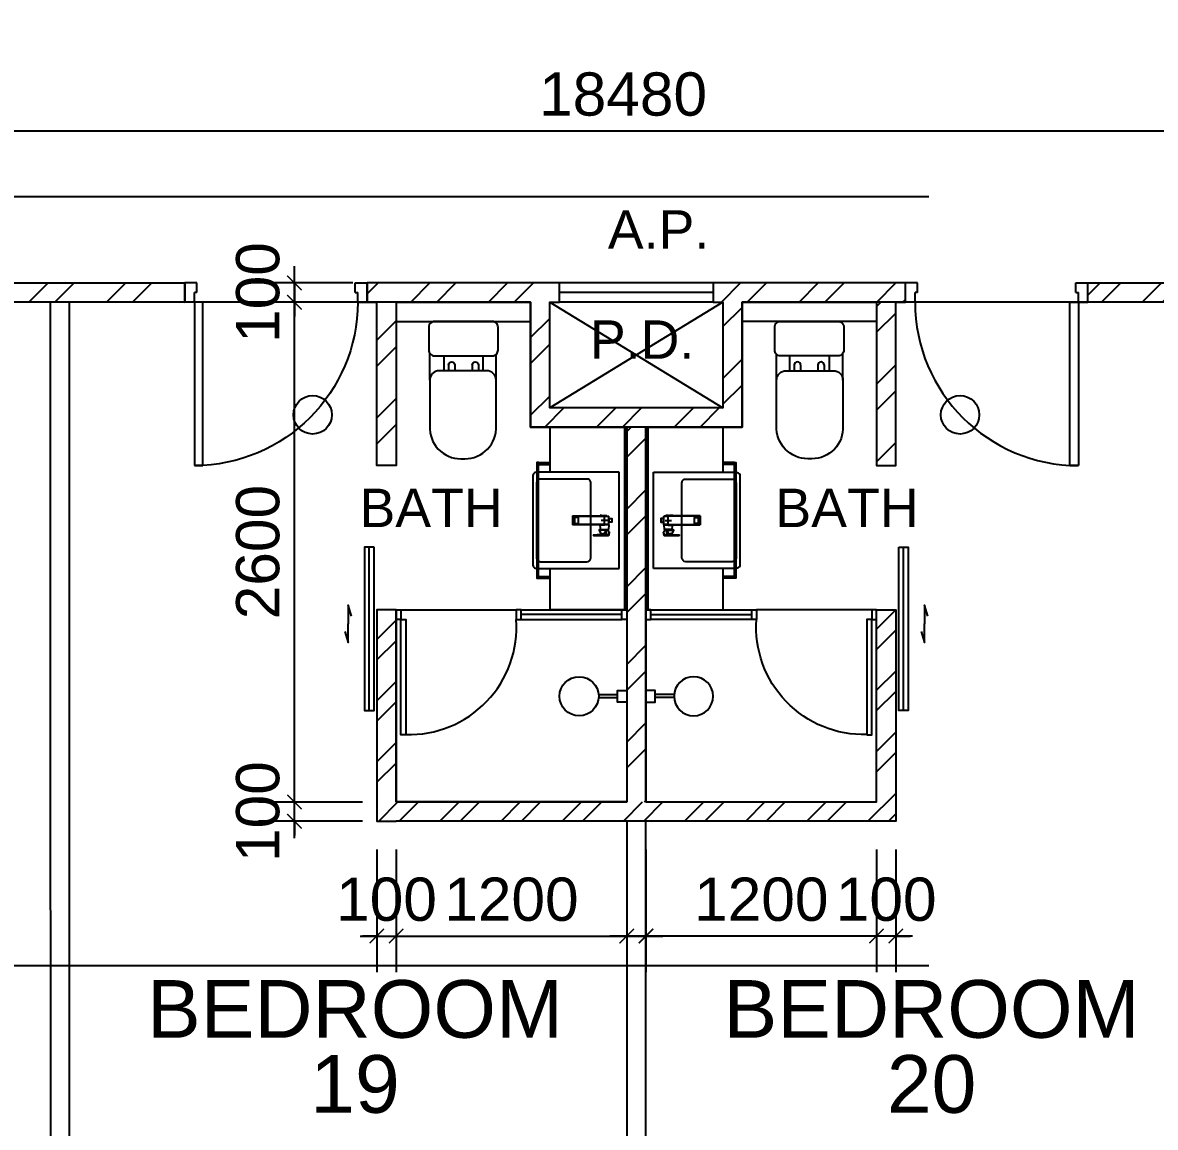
# Model space of a CAD drawing. Header units: millimetres. Extents: x 0 to 70486, y 148 to 42536.
# Drawn here: x 29306 to 35199, y 15075 to 20822 of the extents above; entities that cross this region are included whole.
import ezdxf
from ezdxf.enums import TextEntityAlignment as Align

# ---------------------------------------------------------------- set-up
doc = ezdxf.new("R2010")
doc.units = ezdxf.units.MM
doc.linetypes.add('CENTERX2', pattern=[101.6, 63.5, -12.7, 12.7, -12.7])
doc.layers.get('Defpoints').update_dxf_attribs({"color": 8})
for name, color, linetype in [('Default', 8, 'Continuous'), ('Door', 8, 'Continuous'), ('Dry Wall', 8, 'Continuous'), ('FSD', 8, 'Continuous'), ('GBP A.P.', 8, 'Continuous'), ('GBP Dim', 8, 'Continuous'), ('GBP Text 200', 8, 'Continuous'), ('GBP Text 250', 8, 'Continuous'), ('grid', 8, 'CENTERX2'), ('hatch', 8, 'Continuous'), ('LP-Furn built-in', 8, 'Continuous'), ('LP-Furn built-in 2', 8, 'Continuous'), ('LP-Sanitary', 8, 'Continuous'), ('LP-WC', 8, 'Continuous'), ('PD', 8, 'Continuous'), ('PD DOOR', 8, 'Continuous'), ('TEXT', 8, 'Continuous'), ('TEXT Ref', 8, 'Continuous'), ('WALL-NEW', 8, 'Continuous'), ('zzz-room mix', 8, 'Continuous')]:
    doc.layers.add(name, color=color, linetype=linetype)
doc.layers.add('LP-Nonplot', color=8, linetype='Continuous', plot=False)
doc.styles.add('BH', font='arial.ttf')
doc.dimstyles.new('200 GBP', dxfattribs={"dimscale": 1.5, "dimtxt": 150, "dimasz": 50, "dimexe": 125, "dimexo": 50, "dimgap": 50, "dimtad": 1, "dimdec": 0, "dimzin": 0, "dimdsep": 46, "dimtxsty": 'BH', "dimblk": 'ARCHTICK', "dimcen": 0.09, "dimdle": 125, "dimclrd": 9, "dimclre": 9, "dimclrt": 1, "dimadec": 0, "dimazin": 0, "dimtfac": 1, "dimtdec": 0, "dimtix": 1, "dimtmove": 2, "dimatfit": 3, "dimldrblk": 'ARCHTICK', "dimfxl": 300, "dimfxlon": 1, "dimtolj": 1, "dimtzin": 0, "dimarcsym": 0})
pattern_1 = [(45, (323362.36, -76159.32), (-202.05576, 202.05576), []), (45, (323497.06, -76159.32), (-202.05576, 202.05576), [])]

# ---------------------------------------------------------------- blocks, each defined once
blk = doc.blocks.new('Door 850')
for p, q in [((38290.6, 34986.6), (38290.6, 35836.6)), ((38290.6, 35836.6), (38335.6, 35836.6)), ((38335.6, 35836.6), (38335.6, 34986.6)), ((38240.6, 34986.6), (38240.6, 34911.6)), ((38290.6, 34986.6), (38240.6, 34986.6)), ((38290.6, 34986.6), (38290.6, 34936.6)), ((38335.6, 34986.6), (38290.6, 34986.6)), ((39140.6, 34986.6), (39140.6, 34936.6)), ((39140.6, 34986.6), (39190.6, 34986.6)), ((39190.6, 34986.6), (39190.6, 34911.6)), ((38240.6, 34911.6), (38240.6, 34886.6)), ((38303.1, 34936.6), (38290.6, 34936.6)), ((38303.1, 34936.6), (38303.1, 34886.6)), ((39128.1, 34936.6), (39140.6, 34936.6)), ((39128.1, 34936.6), (39128.1, 34886.6)), ((39190.6, 34911.6), (39190.6, 34886.6)), ((38303.1, 34886.6), (38240.6, 34886.6)), ((39128.1, 34886.6), (39190.6, 34886.6))]:
    blk.add_line(p, q)
blk.add_arc((38290.6, 34986.6), 850, 359.99995, 89.99772)
blk = doc.blocks.new('pln_toilet')
for p, q in [((-170.1, -306.5), (-170.1, -171.6)), ((175.5, -306.5), (175.5, -165.2)), ((-78.2, -226.9), (-78.2, -256.5)), ((-45, -226.9), (-45, -256.5)), ((44.7, -226.9), (44.7, -256.5)), ((77.9, -226.9), (77.9, -256.5))]:
    blk.add_line(p, q)
for points in [[(180, -30), (180, -149.3, -0.414214), (150, -179.3), (-150, -179.3, -0.414214), (-180, -149.3), (-180, -30, -0.414214), (-150, 0), (150, 0, -0.414214)], [(175.5, -306.5), (175.5, -545.1, -0.424695), (14, -715.1), (-7.8, -715.1, -0.423698), (-170.1, -545.1), (-170.1, -306.5, -0.414214), (-120.1, -256.5), (125.5, -256.5, -0.414214)]]:
    blk.add_lwpolyline(points, format="xyb", close=True)
for points in [[(-101.9, -256.5), (-101.9, -179.3)], [(102.9, -179.3), (102.9, -256.5)]]:
    blk.add_lwpolyline(points)
for centre in [(-61.6, -226.9), (61.3, -226.9)]:
    blk.add_arc(centre, 16.6, 0, 180)
blk = doc.blocks.new('SEANNOT_GROUP2')
at = {"layer": 'Default'}
blk.add_line((81.5, 351.1), (81.5, 317.9), dxfattribs=at)
blk = doc.blocks.new('SEANNOT_GROUP3')
at = {"layer": 'Default'}
blk.add_line((99.8, 335.2), (63.8, 335.2), dxfattribs=at)
blk = doc.blocks.new('ghtfdgd')
at = {"layer": 'LP-Sanitary'}
for p, q in [((79230.7, -114993.6), (79230.7, -114979.6)), ((79231.2, -114979.1), (79250.2, -114979.1)), ((79250.7, -114979.6), (79250.7, -114993.6)), ((79214.2, -115039.6), (79218.2, -114994.6)), ((79217.1, -115027.9), (79214.2, -115039.6)), ((79217.1, -115039.6), (79214.2, -115039.6)), ((79215.7, -115019.1), (79215.7, -115005.6)), ((79215.7, -115005.6), (79217.2, -115005.6)), ((79220.2, -114994.6), (79217.1, -115027.9)), ((79217.5, -115184.4), (79217.1, -115027.9)), ((79220.2, -114994.6), (79218.2, -114994.6)), ((79218.9, -115183.4), (79220.2, -114994.6)), ((79261.1, -114994.6), (79220.2, -114994.6)), ((79250.2, -114994.1), (79231.2, -114994.1)), ((79238.9, -114994.1), (79238.9, -114994.6)), ((79242.4, -114994.6), (79242.4, -114994.1)), ((79263.2, -114994.6), (79261.1, -114994.6)), ((79261.1, -114994.6), (79262.4, -115183.4)), ((79264.2, -115027.9), (79261.1, -114994.6)), ((79263.2, -114994.6), (79288.7, -114996.6)), ((79263.2, -114994.6), (79267.1, -115039.6)), ((79264.2, -115027.9), (79263.8, -115184.4)), ((79264.2, -115027.9), (79267.1, -115039.6)), ((79267.1, -115039.6), (79264.2, -115039.6)), ((79288.7, -115037.7), (79267.1, -115039.6)), ((79288.7, -115037.7), (79288.7, -114996.6)), ((79290.7, -115009.4), (79290.7, -115000.9)), ((79290.7, -115009.6), (79290.7, -115009.4)), ((79290.7, -115010.3), (79290.7, -115009.6)), ((79290.7, -115044.4), (79290.7, -115010.3)), ((79290.7, -115044.7), (79290.7, -115044.4)), ((79290.9, -115010.4), (79310.4, -115018.6)), ((79290.9, -115010.4), (79290.9, -115044.5)), ((79290.9, -115044.5), (79310.4, -115036.3)), ((79310.7, -115017.8), (79291, -115009.5)), ((79291, -115009.5), (79291, -115009.5)), ((79291, -115009.5), (79291, -115009.5)), ((79291, -115044.9), (79310.7, -115036.6)), ((79310.4, -115018.6), (79310.5, -115018.7)), ((79310.4, -115036.3), (79310.5, -115036.2)), ((79310.5, -115018.7), (79310.5, -115027.4)), ((79310.5, -115036.2), (79310.5, -115027.4)), ((79310.7, -115017.8), (79314.8, -115009.2)), ((79313.5, -115028.9), (79313.5, -115020.8)), ((79313.5, -115020.8), (79317.3, -115050.9)), ((79313.5, -115028.9), (79313.5, -115036.9)), ((79313.5, -115036.9), (79317.3, -115075.5)), ((79313.5, -115037), (79317.3, -115075.5)), ((79315.2, -115010.7), (79313.6, -115020.4)), ((79313.6, -115020.5), (79313.6, -115020.4)), ((79317.3, -115050.5), (79313.6, -115020.5)), ((79315.2, -115010.7), (79317.3, -115050.4)), ((79318, -115050.2), (79316, -115010.5)), ((79317.3, -115002.9), (79318.9, -114997.5)), ((79319.4, -115044.7), (79317.3, -115002.9)), ((79318.7, -114997.4), (79318.9, -114997.5)), ((79319.3, -114997.6), (79318.9, -114997.4)), ((79318.9, -114997.5), (79319.4, -114997.7)), ((79319.4, -114997.7), (79319.4, -115044.7)), ((79319.4, -115044.7), (79319.4, -115051)), ((79319.8, -115045.3), (79319.8, -114998.3)), ((79319.8, -115051.6), (79319.8, -115045.3)), ((79317.3, -115050.4), (79317.3, -115050.5)), ((79317.3, -115051.4), (79317.3, -115063.3)), ((79317.3, -115075.1), (79317.3, -115063.3)), ((79317.7, -115051.6), (79318.9, -115052.3)), ((79317.7, -115063.5), (79317.7, -115051.6)), ((79317.7, -115063.5), (79317.7, -115075.4)), ((79317.7, -115075.4), (79318.9, -115074.8)), ((79319.4, -115051), (79318, -115050.2)), ((79318, -115076), (79319.3, -115075.3)), ((79318.9, -115074.8), (79318.9, -115052.3)), ((79319.8, -115051.9), (79319.8, -115051.6)), ((79319.8, -115051.9), (79319.8, -115074.4)), ((79319.8, -115074.4), (79319.8, -115074.6)), ((79225, -115154.8), (79225, -115173.1)), ((79255.3, -115153.8), (79226, -115153.8)), ((79255.3, -115154), (79226, -115154)), ((79256.3, -115173.1), (79256.3, -115154.8)), ((79218.9, -115183.4), (79217.5, -115184.4)), ((79217.5, -115184.4), (79263.8, -115184.4)), ((79262.4, -115183.4), (79218.9, -115183.4)), ((79226, -115174.1), (79255.3, -115174.1)), ((79262.4, -115183.4), (79263.8, -115184.4))]:
    blk.add_line(p, q, dxfattribs=at)
for centre, radius, start, end in [((79231.2, -114979.6), 0.5, 90, 180), ((79250.2, -114979.6), 0.5, 0, 90), ((79240.7, -115019.1), 25, 180, 185.74251), ((79231.2, -114993.6), 0.5, 180, 270), ((79250.2, -114993.6), 0.5, 270, 0), ((79280.3, -115017.1), 20, 56.8024, 65.16541), ((79280.3, -115017.1), 20, 294.83459, 301.61275), ((79290.9, -115000.9), 0.2, 127.85265, 180), ((79290.9, -115044.7), 0.2, 180.01397, 293.04704), ((79511, -115282.7), 357.7, 125.84981, 127.98251), ((79530.3, -115308.3), 389.7, 125.92638, 127.88363), ((79234, -109870), 5139.5, 270.63577, 270.89969), ((79227.2, -108854.2), 6155.7, 270.59451, 270.81562), ((79288.3, -115009.7), 2.67, 3.1953, 9.33669), ((79301.7, -114992.9), 0.28, 69.68638, 135.20106), ((79319.7, -114996.5), 23.1, 247.12521, 247.49949), ((79339.3, -115104.4), 73.6, 112.75714, 112.87481), ((79312.3, -115020.9), 1.23, 6.09456, 11.51592), ((79308.7, -115037.4), 4.84, 5.24499, 7.19277), ((79310.7, -115037.3), 2.83, 5.64545, 8.81471), ((79314, -115009.4), 0.822, 12.82151, 37.37855), ((79314.7, -115011.5), 2.53, 77.49723, 90.78809), ((79315.1, -115009.5), 0.509, 38.0096, 78.40522), ((84763.2, -116562.2), 5664.7, 164.02206, 164.08854), ((79313.8, -115010.5), 2.18, 358.67427, 36.2852), ((79318.5, -114997.9), 0.689, 55.95421, 80.13248), ((79319, -114998.3), 0.8, 0.00654, 61.47672), ((79317.8, -115050.7), 0.54, 62.22165, 149.68726), ((79305.3, -115051.3), 11.9, 359.62289, 2.1624), ((79313.2, -115075.2), 4.12, 356.11976, 1.38136), ((79317.8, -115075.5), 0.494, 177.69922, 295.85307), ((79318.6, -115075.3), 0.938, 181.08912, 220.22046), ((79315.7, -115050), 2.38, 342.31294, 353.97204), ((79317.3, -115050.2), 0.738, 359.2113, 2.9985), ((79319, -115074.6), 0.786, 294.19625, 0.49169), ((79319.1, -115051.6), 0.688, 1.5121, 63.73401)]:
    blk.add_arc(centre, radius, start, end, dxfattribs=at)
for centre, major_axis, ratio, start_param, end_param in [((79290.9, -115000.9), (0.2, 0), 0.870233, 1.308042, 3.141593), ((79290.9, -115009.4), (0.2, 0), 0.870251, 1.333095, 3.141593), ((79290.9, -115010.3), (0.2, 0), 0.5, 3.141593, 4.712389), ((79290.9, -115044.4), (0.2, 0), 0.5, 3.141593, 4.712389), ((79290.9, -115000.9), (0.123, -0.158), 0.834595, 2.099205, 3.141593), ((79290.9, -115000.9), (0.123, -0.158), 0.834595, 3.141593, 3.165459), ((79290.9, -115010), (0.077, 0.836), 0.04975, 4.217846, 5.325586), ((79290.9, -115044.1), (-0.077, 0.836), 0.04975, 2.065339, 3.17308), ((79301.6, -114992.9), (0.117, -0.162), 0.844851, 2.109561, 3.167674), ((79310.4, -115018.2), (-0.311, -0.737), 0.21898, 1.092037, 2.210933), ((79310.4, -115035.9), (-0.311, 0.737), 0.21898, 2.049556, 3.141593), ((79310.5, -115018.3), (-0.309, -0.738), 0.217421, 1.09135, 2.210755), ((79310.5, -115035.8), (-0.309, 0.738), 0.217421, 2.050243, 3.169648), ((79310.4, -115035.9), (-0.311, 0.737), 0.21898, 3.141593, 3.168451), ((79314.3, -115020.6), (-0.782, -0.167), 0.921627, 5.682069, 6.099643), ((79314.3, -115020.8), (-0.794, -0.099), 0.898005, 5.760928, 6.175764), ((79314.3, -115036.7), (0.793, 0.106), 0.789486, 3.026004, 3.133916), ((79314.3, -115036.9), (0.796, 0.077), 0.827125, 3.057559, 3.141593), ((79315.1, -115009.6), (0.173, 0.708), 0.018166, 0.444134, 0.918054), ((79315.3, -115009.6), (0.412, 0.321), 0.549065, 0.513637, 1.195391), ((79315.7, -115010.9), (-0.499, -0.026), 0.868619, 4.118709, 5.82428), ((79316.8, -115003.6), (0.961, -0.275), 0.902908, 1.271288, 1.565184), ((79318.4, -114998), (-0.211, -0.772), 0.117484, 2.694436, 3.141054), ((79318.5, -114998.1), (-0.382, -0.703), 0.237912, 2.705017, 3.14394), ((79319, -114998.3), (-0.382, -0.703), 0.237912, 2.705017, 3.141091), ((79319, -114998.3), (-0.8, 0), 0.876594, 3.141494, 4.164132), ((79319, -115045.3), (-0.8, 0), 0.876594, 3.141494, 4.164132), ((79317.8, -115050.6), (-0.5, -0.016), 0.857677, 4.139605, 5.842177), ((79317.8, -115050.9), (-0.5, -0.02), 0.273668, 4.356492, 6.23412), ((79317.8, -115063.3), (-0.5, 0), 0.5, 0.054498, 1.448623), ((79317.8, -115075.5), (-0.494, 0.079), 0.969108, 0.192451, 2.070079), ((79226, -115154.8), (-1, 0), 0.992546, 4.712389, 6.283185), ((79226, -115154.9), (1, 0), 0.890286, 1.570796, 3.141593), ((79255.3, -115154.8), (-1, 0), 0.992546, 3.141593, 4.712389), ((79255.3, -115154.9), (1, 0), 0.890286, 0, 1.570796), ((79226, -115173.1), (1, 0), 0.992546, 3.141593, 4.712389), ((79255.3, -115173.1), (1, 0), 0.992546, 4.712389, 6.283185)]:
    blk.add_ellipse(centre, major_axis=major_axis, ratio=ratio, start_param=start_param, end_param=end_param, dxfattribs=at)
for points, knots in [([(79291, -115009.5), (79291, -115009.5), (79290.9, -115009.5), (79290.8, -115009.6), (79290.7, -115009.6), (79290.7, -115009.6)], [0, 0, 0, 0, 0.5, 0.5, 1, 1, 1, 1]), ([(79291, -115000.7), (79291, -115000.8), (79291, -115000.8), (79291, -115000.9), (79291, -115001.2), (79291, -115001.4), (79291, -115001.7), (79291, -115002.7), (79291, -115003.8), (79291, -115004.8), (79291, -115006.3), (79291, -115007.8), (79291, -115009.2)], [0, 0, 0, 0, 0.02306, 0.02306, 0.02306, 0.115301, 0.115301, 0.115301, 0.484264, 0.484264, 0.484264, 1, 1, 1, 1]), ([(79301.6, -114992.7), (79301.9, -114992.8), (79302.2, -114992.9), (79302.5, -114993), (79305, -114993.6), (79307.5, -114994.3), (79310.1, -114995), (79312.9, -114995.8), (79315.8, -114996.6), (79318.7, -114997.4)], [0, 0, 0, 0, 0.051688, 0.051688, 0.051688, 0.494848, 0.494848, 0.494848, 1, 1, 1, 1]), ([(79310.5, -115018.7), (79310.9, -115018.8), (79311.2, -115019), (79311.9, -115019.4), (79312.2, -115019.7), (79312.8, -115020.1), (79313, -115020.3), (79313.4, -115020.5), (79313.5, -115020.5), (79313.5, -115020.7)], [0, 0, 0, 0, 0.25, 0.25, 0.5, 0.5, 0.75, 0.75, 1, 1, 1, 1]), ([(79310.5, -115036.2), (79310.9, -115036.1), (79311.2, -115035.9), (79311.9, -115035.6), (79312.2, -115035.5), (79312.8, -115035.6), (79313, -115035.7), (79313.4, -115036.2), (79313.5, -115036.5), (79313.5, -115036.8)], [0, 0, 0, 0, 0.25, 0.25, 0.5, 0.5, 0.75, 0.75, 1, 1, 1, 1]), ([(79313.6, -115020.4), (79313.5, -115020.2), (79313.5, -115020), (79313.3, -115019.6), (79313.2, -115019.3), (79312.7, -115018.8), (79312.3, -115018.6), (79311.6, -115018.2), (79311.2, -115018), (79310.8, -115017.9)], [0, 0, 0, 0, 0.25, 0.25, 0.5, 0.5, 0.75, 0.75, 1, 1, 1, 1]), ([(79310.8, -115036.5), (79311, -115036.5), (79311.3, -115036.3), (79311.8, -115036.2), (79312.2, -115036.1), (79312.5, -115036), (79312.8, -115036), (79313, -115036), (79313.1, -115036.1), (79313.2, -115036.2), (79313.4, -115036.3), (79313.5, -115036.6), (79313.5, -115036.7), (79313.5, -115036.8)], [0, 0, 0, 0, 0.124812, 0.2213171, 0.3092796, 0.3899271, 0.4711589, 0.5451559, 0.6166529, 0.6889172, 0.7974179, 0.8896188, 0.9816515, 0.9816515, 0.9816515, 0.9816515]), ([(79314.8, -115009.2), (79314.8, -115009.2), (79314.9, -115009.2), (79314.9, -115009.2), (79315, -115009.2), (79315, -115009.2), (79315.1, -115009.2), (79315.2, -115009.2)], [0, 0, 0, 0, 0.25, 0.25, 0.5, 0.5, 1, 1, 1, 1]), ([(79317.1, -115002.7), (79317, -115003), (79316.9, -115003.3), (79316.8, -115003.6), (79316.5, -115004.7), (79316.2, -115005.8), (79315.9, -115006.9), (79315.7, -115007.6), (79315.4, -115008.3), (79315.2, -115009)], [0, 0, 0, 0, 0.131954, 0.131954, 0.131954, 0.659772, 0.659772, 0.659772, 1, 1, 1, 1]), ([(79315.2, -115009.2), (79315.2, -115009.2), (79315.2, -115009.2), (79315.2, -115009.2), (79315.2, -115009.2), (79315.2, -115009.2)], [0, 0, 0, 0, 0.5, 0.5, 1, 1, 1, 1]), ([(79315.2, -115009.2), (79315.3, -115009.3), (79315.3, -115009.4), (79315.3, -115009.5), (79315.3, -115009.6), (79315.3, -115009.8), (79315.3, -115009.8), (79315.3, -115009.9), (79315.3, -115010), (79315.2, -115010.2), (79315.2, -115010.3), (79315.2, -115010.5), (79315.2, -115010.6), (79315.2, -115010.7)], [0, 0, 0, 0, 0.125, 0.125, 0.25, 0.25, 0.375, 0.375, 0.5, 0.5, 0.75, 0.75, 1, 1, 1, 1]), ([(79318.7, -114997.4), (79318.6, -114997.5), (79318.6, -114997.7), (79318.5, -114997.9), (79318.2, -114999), (79317.9, -115000.1), (79317.5, -115001.2), (79317.4, -115001.7), (79317.2, -115002.2), (79317.1, -115002.7)], [0, 0, 0, 0, 0.095324, 0.095324, 0.095324, 0.707603, 0.707603, 0.707603, 1, 1, 1, 1]), ([(79317.3, -115050.5), (79317.3, -115050.5), (79317.3, -115050.5), (79317.3, -115050.6), (79317.3, -115050.6), (79317.3, -115050.7), (79317.3, -115050.8), (79317.3, -115050.9)], [0, 0, 0, 0, 0.25, 0.25, 0.5, 0.5, 1, 1, 1, 1]), ([(79317.3, -115051.4), (79317.3, -115051.5), (79317.3, -115051.5), (79317.5, -115051.6), (79317.6, -115051.6), (79317.7, -115051.6)], [0, 0, 0, 0, 0.5, 0.5, 1, 1, 1, 1]), ([(79317.3, -115075.1), (79317.3, -115075.2), (79317.3, -115075.2), (79317.5, -115075.3), (79317.6, -115075.3), (79317.7, -115075.4)], [0, 0, 0, 0, 0.5, 0.5, 1, 1, 1, 1]), ([(79317.7, -115051.6), (79317.7, -115051.6), (79317.7, -115051.5), (79317.8, -115051.4), (79317.8, -115051.3), (79317.8, -115051.1), (79317.8, -115051), (79317.9, -115050.9), (79317.9, -115050.8), (79317.9, -115050.7)], [0, 0, 0, 0, 0.25, 0.25, 0.5, 0.5, 0.75, 0.75, 1, 1, 1, 1]), ([(79319.4, -115051), (79319.4, -115051), (79319.4, -115051), (79319.4, -115051), (79319.4, -115051), (79319.4, -115051), (79319.4, -115051), (79319.4, -115051.1), (79319.4, -115051.1), (79319.4, -115051.2), (79319.4, -115051.2), (79319.3, -115051.3), (79319.3, -115051.3), (79319.3, -115051.4), (79319.3, -115051.5), (79319.2, -115051.6), (79319.2, -115051.6), (79319.1, -115051.7), (79319.1, -115051.8), (79319, -115051.9), (79319, -115052), (79318.9, -115052.1), (79318.9, -115052.1), (79318.9, -115052.2), (79318.9, -115052.3), (79318.9, -115052.3), (79318.9, -115052.3), (79318.9, -115052.3), (79318.9, -115052.3), (79318.9, -115052.3), (79318.9, -115052.3)], [0, 0, 0, 0, 0.000034, 0.000034, 0.000034, 0.03445, 0.03445, 0.03445, 0.175251, 0.175251, 0.175251, 0.317196, 0.317196, 0.317196, 0.479622, 0.479622, 0.479622, 0.662074, 0.662074, 0.662074, 0.829132, 0.829132, 0.829132, 0.958486, 0.958486, 0.958486, 0.999966, 0.999966, 0.999966, 1, 1, 1, 1]), ([(79319.8, -115051.9), (79319.8, -115052), (79319.7, -115052), (79319.7, -115052.1), (79319.6, -115052.2), (79319.4, -115052.3), (79319.3, -115052.3), (79319.1, -115052.3), (79319, -115052.3), (79318.9, -115052.3)], [0, 0, 0, 0, 0.25, 0.25, 0.5, 0.5, 0.75, 0.75, 1, 1, 1, 1]), ([(79319.8, -115074.4), (79319.8, -115074.5), (79319.7, -115074.5), (79319.7, -115074.6), (79319.6, -115074.7), (79319.4, -115074.8), (79319.3, -115074.8), (79319.1, -115074.8), (79319, -115074.8), (79318.9, -115074.8)], [0, 0, 0, 0, 0.25, 0.25, 0.5, 0.5, 0.75, 0.75, 1, 1, 1, 1]), ([(79319.3, -115075.3), (79319.3, -115075.3), (79319.3, -115075.3), (79319.2, -115075.3), (79319.2, -115075.3), (79319.1, -115075.3), (79319.1, -115075.2), (79319, -115075.2), (79319, -115075.1), (79318.9, -115075.1), (79318.9, -115075), (79318.9, -115074.9), (79318.9, -115074.9), (79318.9, -115074.9), (79318.9, -115074.8), (79318.9, -115074.8), (79318.9, -115074.8), (79318.9, -115074.8), (79318.9, -115074.8)], [0.3296223, 0.3296223, 0.3296223, 0.3296223, 0.4796217, 0.4796217, 0.4796217, 0.6620737, 0.6620737, 0.6620737, 0.829132, 0.829132, 0.829132, 0.9584856, 0.9584856, 0.9584856, 0.9999655, 0.9999655, 0.9999655, 1, 1, 1, 1])]:
    blk.add_open_spline(points, degree=3, knots=knots, dxfattribs=at)
for points, degree in [([(79301.8, -114992.7), (79301.7, -114992.6), (79301.7, -114992.7), (79301.6, -114992.7)], 3), ([(79318.6, -114997.3), (79316.3, -114996.6), (79310.7, -114995.1), (79301.8, -114992.7)], 3), ([(79313.5, -115028.9), (79313.5, -115028.4), (79313.4, -115028), (79312.3, -115027.4), (79311.4, -115027.4), (79310.5, -115027.4)], 5), ([(79317.9, -115075.9), (79317.9, -115076), (79318, -115076), (79318, -115075.9)], 3)]:
    blk.add_open_spline(points, degree=degree, dxfattribs=at)
at = {"layer": 'LP-Nonplot'}
for name in ['SEANNOT_GROUP3', 'SEANNOT_GROUP2']:
    blk.add_blockref(name, (79159.1, -115352.3), dxfattribs=at)
blk = doc.blocks.new('SINK')
at = {"layer": 'LP-Sanitary'}
blk.add_line((-74936.8, -44774), (-75436.8, -44774), dxfattribs=at)
blk.add_lwpolyline([(-75436.8, -44774), (-75436.8, -45203.2, 0.414214), (-75416.8, -45223.2), (-74956.8, -45223.2, 0.414214), (-74936.8, -45203.2), (-74936.8, -44774)], format="xyb", dxfattribs=at)
blk.add_lwpolyline([(-75401.8, -44941.1), (-75401.8, -45183.3, 0.414117), (-75381.8, -45203.2), (-74991.8, -45203.2, 0.41431), (-74971.8, -45183.2), (-74971.8, -44941.1, 0.414117), (-74991.8, -44921.1), (-75381.8, -44921.1, 0.41431)], format="xyb", close=True, dxfattribs=at)
at = {"layer": 'LP-Furn built-in'}
blk.add_blockref('ghtfdgd', (-154427.4, 70168.1), dxfattribs=at)
blk = doc.blocks.new('pln_sink 1100x380')
at = {"ltscale": 1000}
for p, q in [((0, 0), (400, 0)), ((400, 0), (400, -235)), ((459.9, -184.9), (400, -184.9)), ((459.9, -194.9), (400, -194.9)), ((400, -735), (400, -950)), ((459.9, -776.6), (400, -776.6)), ((459.9, -786.6), (400, -786.6)), ((0, -950), (400, -950))]:
    blk.add_line(p, q, dxfattribs=at)
for points in [[(10, -950), (10, 0), (0, 0), (0, -950), (10, -950)], [(10, 0), (10, -950), (0, -950), (0, 0), (10, 0)]]:
    blk.add_lwpolyline(points, dxfattribs=at)
at = {"ltscale": 200}
blk.add_lwpolyline([(459.9, -184.9), (468.4, -184.9), (468.4, -786.6), (459.9, -786.6)], close=True, dxfattribs=at)
at = {"layer": 'LP-Furn built-in', "extrusion": (0, 0, -1), "zscale": -1, "rotation": 270}
blk.add_blockref('SINK', (44734, -75671.8), dxfattribs=at)
blk = doc.blocks.new('pln_shower head')
at = {"ltscale": 100}
for points in [[(101, 9.1), (200, 9.1)], [(101, -5.9), (200, -5.9)]]:
    blk.add_lwpolyline(points, dxfattribs=at)
at = {"ltscale": 0.5}
blk.add_lwpolyline([(248, 30.1), (248, -29.9), (200, -29.9), (200, 30.1)], close=True, dxfattribs=at)
at = {"ltscale": 100}
blk.add_circle((0, 0), 101.9, dxfattribs=at)
blk = doc.blocks.new('_ArchTick')
at = {"color": 0, "const_width": 0.1}
blk.add_lwpolyline([(0.5, 0.5), (-0.5, -0.5)], dxfattribs=at)
blk = doc.blocks.new('*D328')
at = {"layer": 'Defpoints', "color": 0, "transparency": 16777216}
for p in [(23189.8, 20821.8), (41669.8, 20821.8), (41669.8, 20259)]:
    blk.add_point(p, dxfattribs=at)
at = {"layer": 'GBP Dim', "color": 9, "lineweight": -2, "transparency": 16777216}
for p, q in [((23189.8, 20709), (23189.8, 20109)), ((41669.8, 20709), (41669.8, 20109)), ((23039.8, 20259), (41819.8, 20259))]:
    blk.add_line(p, q, dxfattribs=at)
at = {"layer": 'GBP Dim', "color": 9, "lineweight": -2, "transparency": 16777216, "xscale": 75, "yscale": 75, "zscale": 75, "rotation": 180}
blk.add_blockref('_ArchTick', (23189.8, 20259), dxfattribs=at)
at = {"layer": 'GBP Dim', "color": 9, "lineweight": -2, "transparency": 16777216, "xscale": 75, "yscale": 75, "zscale": 75}
blk.add_blockref('_ArchTick', (41669.8, 20259), dxfattribs=at)
at = {"layer": 'GBP Dim', "transparency": 16777216, "insert": (32429.8, 20448.9), "char_height": 225, "attachment_point": 5, "style": 'BH'}
blk.add_mtext('\\A1;18480', dxfattribs=at)
blk = doc.blocks.new('*D336')
at = {"layer": 'Defpoints', "color": 0, "transparency": 16777216}
for p in [(31149, 17788.4), (31249, 17788.4), (31249, 16070.5)]:
    blk.add_point(p, dxfattribs=at)
at = {"layer": 'GBP Dim', "color": 9, "lineweight": -2, "transparency": 16777216}
for p, q in [((31149, 16520.5), (31149, 15883)), ((31249, 16520.5), (31249, 15883)), ((31149, 16070.5), (31074, 16070.5)), ((31149, 16070.5), (31249, 16070.5)), ((31249, 16070.5), (31324, 16070.5))]:
    blk.add_line(p, q, dxfattribs=at)
at = {"layer": 'GBP Dim', "color": 9, "lineweight": -2, "transparency": 16777216, "xscale": 75, "yscale": 75, "zscale": 75}
blk.add_blockref('_ArchTick', (31149, 16070.5), dxfattribs=at)
at = {"layer": 'GBP Dim', "color": 9, "lineweight": -2, "transparency": 16777216, "xscale": 75, "yscale": 75, "zscale": 75, "rotation": 180}
blk.add_blockref('_ArchTick', (31249, 16070.5), dxfattribs=at)
at = {"layer": 'GBP Dim', "transparency": 16777216, "insert": (31199, 16260.4), "char_height": 225, "attachment_point": 5, "style": 'BH'}
blk.add_mtext('\\A1;100', dxfattribs=at)
blk = doc.blocks.new('*D337')
at = {"layer": 'Defpoints', "color": 0, "transparency": 16777216}
for p in [(31249, 17788.4), (32449, 17788.4), (32449, 16070.5)]:
    blk.add_point(p, dxfattribs=at)
at = {"layer": 'GBP Dim', "color": 9, "lineweight": -2, "transparency": 16777216}
for p, q in [((31249, 16520.5), (31249, 15883)), ((32449, 16520.5), (32449, 15883)), ((31061.5, 16070.5), (32636.5, 16070.5))]:
    blk.add_line(p, q, dxfattribs=at)
at = {"layer": 'GBP Dim', "color": 9, "lineweight": -2, "transparency": 16777216, "xscale": 75, "yscale": 75, "zscale": 75, "rotation": 180}
blk.add_blockref('_ArchTick', (31249, 16070.5), dxfattribs=at)
at = {"layer": 'GBP Dim', "color": 9, "lineweight": -2, "transparency": 16777216, "xscale": 75, "yscale": 75, "zscale": 75}
blk.add_blockref('_ArchTick', (32449, 16070.5), dxfattribs=at)
at = {"layer": 'GBP Dim', "transparency": 16777216, "insert": (31849, 16260.4), "char_height": 225, "attachment_point": 5, "style": 'BH'}
blk.add_mtext('\\A1;1200', dxfattribs=at)
blk = doc.blocks.new('*D338')
at = {"layer": 'Defpoints', "color": 0, "transparency": 16777216}
for p in [(33749, 17788.4), (33849, 17788.4), (33749, 16070.5)]:
    blk.add_point(p, dxfattribs=at)
at = {"layer": 'GBP Dim', "color": 9, "lineweight": -2, "transparency": 16777216}
for p, q in [((33749, 16520.5), (33749, 15883)), ((33849, 16520.5), (33849, 15883)), ((33749, 16070.5), (33674, 16070.5)), ((33849, 16070.5), (33749, 16070.5)), ((33849, 16070.5), (33924, 16070.5))]:
    blk.add_line(p, q, dxfattribs=at)
at = {"layer": 'GBP Dim', "color": 9, "lineweight": -2, "transparency": 16777216, "xscale": 75, "yscale": 75, "zscale": 75}
blk.add_blockref('_ArchTick', (33749, 16070.5), dxfattribs=at)
at = {"layer": 'GBP Dim', "color": 9, "lineweight": -2, "transparency": 16777216, "xscale": 75, "yscale": 75, "zscale": 75, "rotation": 180}
blk.add_blockref('_ArchTick', (33849, 16070.5), dxfattribs=at)
at = {"layer": 'GBP Dim', "transparency": 16777216, "insert": (33799, 16260.4), "char_height": 225, "attachment_point": 5, "style": 'BH'}
blk.add_mtext('\\A1;100', dxfattribs=at)
blk = doc.blocks.new('*D339')
at = {"layer": 'Defpoints', "color": 0, "transparency": 16777216}
for p in [(32549, 17788.4), (33749, 17788.4), (32549, 16070.5)]:
    blk.add_point(p, dxfattribs=at)
at = {"layer": 'GBP Dim', "color": 9, "lineweight": -2, "transparency": 16777216}
for p, q in [((32549, 16520.5), (32549, 15883)), ((33749, 16520.5), (33749, 15883)), ((33936.5, 16070.5), (32361.5, 16070.5))]:
    blk.add_line(p, q, dxfattribs=at)
at = {"layer": 'GBP Dim', "color": 9, "lineweight": -2, "transparency": 16777216, "xscale": 75, "yscale": 75, "zscale": 75, "rotation": 180}
blk.add_blockref('_ArchTick', (32549, 16070.5), dxfattribs=at)
at = {"layer": 'GBP Dim', "color": 9, "lineweight": -2, "transparency": 16777216, "xscale": 75, "yscale": 75, "zscale": 75}
blk.add_blockref('_ArchTick', (33749, 16070.5), dxfattribs=at)
at = {"layer": 'GBP Dim', "transparency": 16777216, "insert": (33149, 16260.4), "char_height": 225, "attachment_point": 5, "style": 'BH'}
blk.add_mtext('\\A1;1200', dxfattribs=at)
blk = doc.blocks.new('*D363')
at = {"layer": 'Defpoints', "color": 0, "transparency": 16777216}
for p in [(31149, 17788.4), (31249, 17788.4), (31249, 16070.5)]:
    blk.add_point(p, dxfattribs=at)
at = {"layer": 'GBP Dim', "color": 9, "lineweight": -2, "transparency": 16777216}
for p, q in [((31149, 16520.5), (31149, 15883)), ((31249, 16520.5), (31249, 15883)), ((31149, 16070.5), (31074, 16070.5)), ((31149, 16070.5), (31249, 16070.5)), ((31249, 16070.5), (31324, 16070.5))]:
    blk.add_line(p, q, dxfattribs=at)
at = {"layer": 'GBP Dim', "color": 9, "lineweight": -2, "transparency": 16777216, "xscale": 75, "yscale": 75, "zscale": 75}
blk.add_blockref('_ArchTick', (31149, 16070.5), dxfattribs=at)
at = {"layer": 'GBP Dim', "color": 9, "lineweight": -2, "transparency": 16777216, "xscale": 75, "yscale": 75, "zscale": 75, "rotation": 180}
blk.add_blockref('_ArchTick', (31249, 16070.5), dxfattribs=at)
at = {"layer": 'GBP Dim', "transparency": 16777216, "insert": (31199, 16260.4), "char_height": 225, "attachment_point": 5, "style": 'BH'}
blk.add_mtext('\\A1;100', dxfattribs=at)
blk = doc.blocks.new('*D364')
at = {"layer": 'Defpoints', "color": 0, "transparency": 16777216}
for p in [(31249, 17788.4), (32449, 17788.4), (32449, 16070.5)]:
    blk.add_point(p, dxfattribs=at)
at = {"layer": 'GBP Dim', "color": 9, "lineweight": -2, "transparency": 16777216}
for p, q in [((31249, 16520.5), (31249, 15883)), ((32449, 16520.5), (32449, 15883)), ((31061.5, 16070.5), (32636.5, 16070.5))]:
    blk.add_line(p, q, dxfattribs=at)
at = {"layer": 'GBP Dim', "color": 9, "lineweight": -2, "transparency": 16777216, "xscale": 75, "yscale": 75, "zscale": 75, "rotation": 180}
blk.add_blockref('_ArchTick', (31249, 16070.5), dxfattribs=at)
at = {"layer": 'GBP Dim', "color": 9, "lineweight": -2, "transparency": 16777216, "xscale": 75, "yscale": 75, "zscale": 75}
blk.add_blockref('_ArchTick', (32449, 16070.5), dxfattribs=at)
at = {"layer": 'GBP Dim', "transparency": 16777216, "insert": (31849, 16260.4), "char_height": 225, "attachment_point": 5, "style": 'BH'}
blk.add_mtext('\\A1;1200', dxfattribs=at)
blk = doc.blocks.new('*D365')
at = {"layer": 'Defpoints', "color": 0, "transparency": 16777216}
for p in [(33749, 17788.4), (33849, 17788.4), (33749, 16070.5)]:
    blk.add_point(p, dxfattribs=at)
at = {"layer": 'GBP Dim', "color": 9, "lineweight": -2, "transparency": 16777216}
for p, q in [((33749, 16520.5), (33749, 15883)), ((33849, 16520.5), (33849, 15883)), ((33749, 16070.5), (33674, 16070.5)), ((33849, 16070.5), (33749, 16070.5)), ((33849, 16070.5), (33924, 16070.5))]:
    blk.add_line(p, q, dxfattribs=at)
at = {"layer": 'GBP Dim', "color": 9, "lineweight": -2, "transparency": 16777216, "xscale": 75, "yscale": 75, "zscale": 75}
blk.add_blockref('_ArchTick', (33749, 16070.5), dxfattribs=at)
at = {"layer": 'GBP Dim', "color": 9, "lineweight": -2, "transparency": 16777216, "xscale": 75, "yscale": 75, "zscale": 75, "rotation": 180}
blk.add_blockref('_ArchTick', (33849, 16070.5), dxfattribs=at)
at = {"layer": 'GBP Dim', "transparency": 16777216, "insert": (33799, 16260.4), "char_height": 225, "attachment_point": 5, "style": 'BH'}
blk.add_mtext('\\A1;100', dxfattribs=at)
blk = doc.blocks.new('*D366')
at = {"layer": 'Defpoints', "color": 0, "transparency": 16777216}
for p in [(32549, 17788.4), (33749, 17788.4), (32549, 16070.5)]:
    blk.add_point(p, dxfattribs=at)
at = {"layer": 'GBP Dim', "color": 9, "lineweight": -2, "transparency": 16777216}
for p, q in [((32549, 16520.5), (32549, 15883)), ((33749, 16520.5), (33749, 15883)), ((33936.5, 16070.5), (32361.5, 16070.5))]:
    blk.add_line(p, q, dxfattribs=at)
at = {"layer": 'GBP Dim', "color": 9, "lineweight": -2, "transparency": 16777216, "xscale": 75, "yscale": 75, "zscale": 75, "rotation": 180}
blk.add_blockref('_ArchTick', (32549, 16070.5), dxfattribs=at)
at = {"layer": 'GBP Dim', "color": 9, "lineweight": -2, "transparency": 16777216, "xscale": 75, "yscale": 75, "zscale": 75}
blk.add_blockref('_ArchTick', (33749, 16070.5), dxfattribs=at)
at = {"layer": 'GBP Dim', "transparency": 16777216, "insert": (33149, 16260.4), "char_height": 225, "attachment_point": 5, "style": 'BH'}
blk.add_mtext('\\A1;1200', dxfattribs=at)
blk = doc.blocks.new('*D382')
at = {"layer": 'Defpoints', "color": 0, "transparency": 16777216}
for p in [(30720, 16767.6), (31149, 16767.6), (31149, 16667.6)]:
    blk.add_point(p, dxfattribs=at)
at = {"layer": 'GBP Dim', "color": 9, "lineweight": -2, "transparency": 16777216}
for p, q in [((30720, 16767.6), (30720, 16842.6)), ((31074, 16767.6), (30532.5, 16767.6)), ((30720, 16667.6), (30720, 16767.6)), ((31074, 16667.6), (30532.5, 16667.6)), ((30720, 16667.6), (30720, 16592.6))]:
    blk.add_line(p, q, dxfattribs=at)
at = {"layer": 'GBP Dim', "color": 9, "lineweight": -2, "transparency": 16777216, "xscale": 75, "yscale": 75, "zscale": 75}
for p, rotation in [((30720, 16767.6), 270), ((30720, 16667.6), 90)]:
    blk.add_blockref('_ArchTick', p, dxfattribs=dict(at, rotation=rotation))
at = {"layer": 'GBP Dim', "transparency": 16777216, "insert": (30530.1, 16717.6), "char_height": 225, "attachment_point": 5, "rotation": 90, "style": 'BH'}
blk.add_mtext('\\A1;100', dxfattribs=at)
blk = doc.blocks.new('*D383')
at = {"layer": 'Defpoints', "color": 0, "transparency": 16777216}
for p in [(30720, 19367.6), (31149, 19367.6), (31149, 16767.6)]:
    blk.add_point(p, dxfattribs=at)
at = {"layer": 'GBP Dim', "color": 9, "lineweight": -2, "transparency": 16777216}
for p, q in [((30720, 16580.1), (30720, 19555.1)), ((31074, 19367.6), (30532.5, 19367.6)), ((31074, 16767.6), (30532.5, 16767.6))]:
    blk.add_line(p, q, dxfattribs=at)
at = {"layer": 'GBP Dim', "color": 9, "lineweight": -2, "transparency": 16777216, "xscale": 75, "yscale": 75, "zscale": 75}
for p, rotation in [((30720, 19367.6), 90), ((30720, 16767.6), 270)]:
    blk.add_blockref('_ArchTick', p, dxfattribs=dict(at, rotation=rotation))
at = {"layer": 'GBP Dim', "transparency": 16777216, "insert": (30530.1, 18067.6), "char_height": 225, "attachment_point": 5, "rotation": 90, "style": 'BH'}
blk.add_mtext('\\A1;2600', dxfattribs=at)
blk = doc.blocks.new('*D384')
at = {"layer": 'Defpoints', "color": 0, "transparency": 16777216}
for p in [(31099, 19467.8), (30720, 19367.8), (31099, 19367.8)]:
    blk.add_point(p, dxfattribs=at)
at = {"layer": 'GBP Dim', "color": 9, "lineweight": -2, "transparency": 16777216}
for p, q in [((30720, 19467.8), (30720, 19542.8)), ((31024, 19467.8), (30532.5, 19467.8)), ((30720, 19467.8), (30720, 19367.8)), ((31024, 19367.8), (30532.5, 19367.8)), ((30720, 19367.8), (30720, 19292.8))]:
    blk.add_line(p, q, dxfattribs=at)
at = {"layer": 'GBP Dim', "color": 9, "lineweight": -2, "transparency": 16777216, "xscale": 75, "yscale": 75, "zscale": 75}
for p, rotation in [((30720, 19467.8), 270), ((30720, 19367.8), 90)]:
    blk.add_blockref('_ArchTick', p, dxfattribs=dict(at, rotation=rotation))
at = {"layer": 'GBP Dim', "transparency": 16777216, "insert": (30530.1, 19417.8), "char_height": 225, "attachment_point": 5, "rotation": 90, "style": 'BH'}
blk.add_mtext('\\A1;100', dxfattribs=at)
blk = doc.blocks.new('A$C65CE4B9A')
at = {"layer": 'grid', "ltscale": 200}
for p, q in [((-66500, -8450), (0, -8450)), ((-66500, -12450), (0, -12450))]:
    blk.add_line(p, q, dxfattribs=at)

msp = doc.modelspace()

# ---------------------------------------------------------------- hatches: boundary and pattern name
at = {"layer": 'hatch'}
h = msp.add_hatch(dxfattribs=at)
h.set_pattern_fill('ANSI32', color=256, scale=30, style=0)
h.set_pattern_definition([(45, (322262.36, -76059.32), (-202.05576, 202.05576), []), (45, (322397.06, -76059.32), (-202.05576, 202.05576), [])])
h.paths.add_polyline_path([(30149, 19367.8), (28849, 19367.8), (28849, 19467.8), (30149, 19467.8)])
h = msp.add_hatch(dxfattribs=at)
h.set_pattern_fill('ANSI32', color=256, scale=30, style=0)
h.set_pattern_definition([(45, (1389.7, 9637.85), (-202.0558, 202.0558), []), (45, (1524.4, 9637.85), (-202.0558, 202.0558), [])])
h.paths.add_polyline_path([(33899, 19467.8), (33608.2, 19467.8), (33199, 19467.8), (32899, 19467.8), (32899, 19367.8), (33899, 19367.8)])
h.paths.add_polyline_path([(33049, 19367.8), (32949, 19367.8), (32949, 18967.8), (33049, 18967.8)])
h.paths.add_polyline_path([(33049, 18967.8), (32949, 18967.8), (32949, 18817.8), (32049, 18817.8), (31949, 18817.8), (31949, 18717.8), (33049, 18717.8)])
h.paths.add_polyline_path([(32049, 19367.8), (31949, 19367.8), (31949, 18817.8), (32049, 18817.8)])
h.paths.add_polyline_path([(32099, 19467.8), (31799, 19467.8), (31099, 19467.8), (31099, 19367.8), (32099, 19367.8)])
h = msp.add_hatch(dxfattribs=at)
h.set_pattern_fill('ANSI32', color=256, scale=600, style=0)
h.set_pattern_definition([(45, (-1501, -7082.21), (-159.099, 159.099), []), (45, (-1394.93, -7082.21), (-159.099, 159.099), [])])
h.paths.add_polyline_path([(34849, 19467.8), (36149, 19467.8), (36149, 19367.8), (34849, 19367.8)])
h.paths.add_polyline_path([(40849, 19467.8), (42149, 19467.8), (42149, 19367.8), (40849, 19367.8)])
h = msp.add_hatch(dxfattribs=at)
h.set_pattern_fill('ANSI32', color=256, scale=30, style=0)
h.set_pattern_definition(pattern_1)
h.paths.add_polyline_path([(31249, 18517.8), (31149, 18517.8), (31149, 19367.8), (31249, 19367.8)])
h = msp.add_hatch(dxfattribs=at)
h.set_pattern_fill('ANSI32', color=256, scale=30, style=0)
h.set_pattern_definition(pattern_1)
h.paths.add_polyline_path([(33749, 18517.8), (33849, 18517.8), (33849, 19367.8), (33749, 19367.8)])
h = msp.add_hatch(dxfattribs=at)
h.set_pattern_fill('ANSI32', color=256, scale=30, style=0)
h.set_pattern_definition([(45, (322062.36, -76809.32), (-202.05576, 202.05576), []), (45, (322197.07, -76809.32), (-202.05576, 202.05576), [])])
edge = h.paths.add_edge_path()
edge.add_line((32549.1, 16767.7), (32549, 18717.8))
edge.add_line((32549, 18717.8), (32449, 18717.8))
edge.add_line((32449, 18717.8), (32449.1, 16767.7))
edge.add_line((32449.1, 16767.7), (32549.1, 16767.7))
h = msp.add_hatch(dxfattribs=at)
h.set_pattern_fill('ANSI32', color=256, scale=600, style=0)
h.set_pattern_definition([(45, (-1501, -7082.22), (-159.099, 159.099), []), (45, (-1394.93, -7082.22), (-159.099, 159.099), [])])
h.paths.add_polyline_path([(33849, 17767.8), (33749, 17767.8), (33749, 16767.8), (31249, 16767.8), (31249, 17767.8), (31149, 17767.8), (31149, 16667.8), (33849, 16667.8)])

# ---------------------------------------------------------------- linework, layer by layer
at = {"layer": 'Dry Wall'}
msp.add_lwpolyline([(29549, 19367.8), (29449, 19367.8), (29449.9, 13042.5), (29549.9, 13042.5)], close=True, dxfattribs=at)
for points in [[(32449, 16667.7), (32449, 13042.5)], [(32549, 13042.5), (32549, 16667.7)]]:
    msp.add_lwpolyline(points, dxfattribs=at)
at = {"layer": 'FSD'}
for centre in [(30814.5, 18781.7), (34183.5, 18781.7)]:
    msp.add_circle(centre, 100, dxfattribs=at)
at = {"layer": 'LP-Furn built-in 2'}
for points in [[(31134, 18092.8), (31084, 18092.8), (31084, 17242.8), (31134, 17242.8)], [(33864, 18092.8), (33914, 18092.8), (33914, 17242.8), (33864, 17242.8)]]:
    msp.add_lwpolyline(points, close=True, dxfattribs=at)
for points in [[(31109, 17242.8), (31109, 18092.8)], [(33889, 17242.8), (33889, 18092.8)], [(31016.4, 17733.6), (30999.2, 17791.2), (30999.2, 17693.9)], [(34016.1, 17733.6), (33998.9, 17791.2), (33998.9, 17693.9)], [(30981.9, 17654.2), (30999.2, 17596.6), (30999.2, 17693.9)], [(33981.6, 17654.2), (33998.9, 17596.6), (33998.9, 17693.9)]]:
    msp.add_lwpolyline(points, dxfattribs=at)
at = {"layer": 'LP-Sanitary'}
msp.add_line((31899, 17767.8), (32449, 17767.8), dxfattribs=at)
for points in [[(31274, 17717.8), (31249, 17717.8), (31249, 17767.8), (31274, 17767.8)], [(33724, 17717.8), (33749, 17717.8), (33749, 17767.8), (33724, 17767.8)], [(31299, 17117.8), (31274, 17117.8), (31274, 17717.8), (31299, 17717.8)], [(33699, 17117.8), (33724, 17117.8), (33724, 17717.8), (33699, 17717.8)]]:
    msp.add_lwpolyline(points, close=True, dxfattribs=at)
for points in [[(32449, 17767.8), (32449, 16767.8), (31249, 16767.8), (31249, 17767.8)], [(31274, 17767.8), (31874, 17767.8)], [(31874, 17767.8), (31874, 17717.8), (31899, 17717.8), (31899, 17767.8), (31874, 17767.8)], [(32424.1, 17742.8), (31899, 17742.8)], [(32449, 17767.8), (32449, 17717.8), (32424, 17717.8), (32424, 17767.8), (32449, 17767.8)], [(32549, 17767.8), (32549, 16767.8), (33749, 16767.8), (33749, 17767.8)], [(32549, 17767.8), (33099, 17767.8)], [(32549, 17767.8), (32549, 17717.8), (32574, 17717.8), (32574, 17767.8), (32549, 17767.8)], [(32573.9, 17742.8), (33099, 17742.8)], [(33124, 17767.8), (33124, 17717.8), (33099, 17717.8), (33099, 17767.8), (33124, 17767.8)], [(33724, 17767.8), (33124, 17767.8)], [(31899, 17717.8), (32424, 17717.8)], [(33099, 17717.8), (32574, 17717.8)]]:
    msp.add_lwpolyline(points, dxfattribs=at)
for points in [[(31299, 17118.3, 0.444386), (31874, 17717.8)], [(33699, 17118.3, -0.444386), (33124, 17717.8)]]:
    msp.add_lwpolyline(points, format="xyb", dxfattribs=at)
at = {"layer": 'LP-WC'}
for points in [[(31249, 19267.9), (31949.7, 19267.9)], [(33749, 19267.9), (33048.3, 19267.9)]]:
    msp.add_lwpolyline(points, dxfattribs=at)
at = {"layer": 'PD'}
for points in [[(32899, 19467.8), (32099, 19467.8)], [(32899, 19367.8), (32099, 19367.8)]]:
    msp.add_lwpolyline(points, dxfattribs=at)
at = {"layer": 'PD', "ltscale": 20}
for points in [[(32049, 19367.8), (32949, 18817.8)], [(32949, 19367.8), (32049, 18817.8)]]:
    msp.add_lwpolyline(points, dxfattribs=at)
at = {"layer": 'PD DOOR'}
msp.add_lwpolyline([(32899, 19417.8), (32099, 19417.8)], dxfattribs=at)
at = {"layer": 'WALL-NEW'}
for p, q in [((31249, 16767.7), (32449, 16767.7)), ((32549, 16767.7), (33749, 16767.8)), ((33749, 16667.8), (31249, 16667.8))]:
    msp.add_line(p, q, dxfattribs=at)
for points in [[(28849, 19467.8), (30149, 19467.8), (30149, 19367.8), (28849, 19367.8)], [(34849, 19467.8), (36149, 19467.8), (36149, 19367.8), (34849, 19367.8)]]:
    msp.add_lwpolyline(points, close=True, dxfattribs=at)
for points in [[(32899, 19467.8), (32899, 19367.8), (32949, 19367.8), (32949, 18817.8), (32049, 18817.8), (32049, 19367.8), (32099, 19367.8), (32099, 19467.8), (31099, 19467.8), (31099, 19367.8), (31149, 19367.8)], [(33849, 19367.8), (33899, 19367.8), (33899, 19467.8), (32899, 19467.8)], [(31249, 19367.8), (31249, 18517.8), (31149, 18517.8), (31149, 19367.8)], [(31249, 19367.8), (31949, 19367.8), (31949, 18717.8), (32449, 18717.8), (32449, 16767.7)], [(32549, 16767.7), (32549, 18717.8), (33049, 18717.8), (33049, 19367.8), (33749.9, 19367.8)], [(33749.9, 19367.8), (33749, 19367.8), (33749, 18517.8), (33849, 18517.8), (33849, 19367.8)], [(31249, 17767.8), (31149, 17767.8), (31149, 16667.8), (31249, 16667.8)], [(31249, 17767.8), (31249, 16767.8)], [(33749, 16770.9), (33749, 17767.8), (33849, 17767.8), (33849, 16667.8), (33749, 16667.8)], [(33749, 16767.8), (33749, 16767.8)]]:
    msp.add_lwpolyline(points, dxfattribs=at)
at = {"layer": 'zzz-room mix'}
msp.add_lwpolyline([(22899, 19367.8), (22899, 16217.9), (23399, 16217.9), (23399, 13042.8), (44249, 13042.8), (44249, 13917.9), (44549, 13917.9), (44549, 19367.8), (39049, 19367.8), (39049, 18717.8), (37949, 18717.8), (37949, 19367.8), (33049, 19367.8), (33049, 18717.8), (31949, 18717.8), (31949, 19367.8), (26949, 19367.8), (26949, 18617.4), (25849, 18617.4), (25849, 19367.8)], close=True, dxfattribs=at)

# ---------------------------------------------------------------- block references
at = {"layer": 'Door', "xscale": -1, "rotation": 180}
msp.add_blockref('Door 850', (-8091.6, 54354.4), dxfattribs=at)
at = {"layer": 'Door', "rotation": 180}
msp.add_blockref('Door 850', (73089.6, 54354.4), dxfattribs=at)
at = {"layer": 'LP-Sanitary', "xscale": -1}
for name, p in [('pln_toilet', (31599.3, 19267.9)), ('pln_sink 1100x380', (32449, 18717.8))]:
    msp.add_blockref(name, p, dxfattribs=at)
at = {"layer": 'LP-Sanitary'}
for name, p in [('pln_toilet', (33398.7, 19267.9)), ('pln_sink 1100x380', (32549, 18717.8))]:
    msp.add_blockref(name, p, dxfattribs=at)
at = {"layer": 'LP-Sanitary', "rotation": 9.155388334729972e-05}
msp.add_blockref('pln_shower head', (32201, 17317.7), dxfattribs=at)
at = {"layer": 'LP-Sanitary', "xscale": -1, "rotation": 359.9999084461166}
msp.add_blockref('pln_shower head', (32796.9, 17317.7), dxfattribs=at)
at = {"layer": 'TEXT Ref'}
msp.add_blockref('A$C65CE4B9A', (67500, 28367.9), dxfattribs=at)

# ---------------------------------------------------------------- texts
at = {"layer": 'GBP A.P.', "style": 'BH'}
msp.add_text('A.P.', height=200, rotation=0.00004, dxfattribs=at).set_placement((32614.5, 19645.6), align=Align.CENTER)
at = {"layer": 'GBP Text 200', "style": 'BH'}
for p in [(31430.8, 18197.6), (33594.9, 18197.6)]:
    msp.add_text('BATH', height=200, dxfattribs=at).set_placement(p, align=Align.CENTER)
at = {"layer": 'GBP Text 250', "style": 'BH'}
for s, p in [('BEDROOM', (31035.1, 15541.2)), ('BEDROOM', (34035.1, 15541.2)), ('19', (31035.1, 15150.8)), ('20', (34035.1, 15150.8))]:
    msp.add_text(s, height=300, dxfattribs=at).set_placement(p, align=Align.CENTER)
at = {"layer": 'TEXT', "style": 'BH'}
msp.add_text('P.D.', height=200, dxfattribs=at).set_placement((32528.9, 19073), align=Align.CENTER)

# ---------------------------------------------------------------- dimensions: what is measured, and where the dimension line sits
at = {"layer": 'GBP Dim'}
for base, p1, p2, override, picture, middle in [((41669.8, 20259), (23189.8, 20821.8), (41669.8, 20821.8), {"dimexe": 100, "dimdle": 100, "dimclrt": 256}, '*D328', (32429.8, 20448.9)), ((31249, 16070.5), (31149, 17788.4), (31249, 17788.4), {"dimclrt": 256}, '*D336', (31199, 16260.4)), ((31249, 16070.5), (31149, 17788.4), (31249, 17788.4), {"dimclrt": 256}, '*D363', (31199, 16260.4)), ((32449, 16070.5), (31249, 17788.4), (32449, 17788.4), {"dimclrt": 256}, '*D337', (31849, 16260.4)), ((32449, 16070.5), (31249, 17788.4), (32449, 17788.4), {"dimclrt": 256}, '*D364', (31849, 16260.4))]:
    dim = msp.add_linear_dim(base=base, p1=p1, p2=p2, dimstyle='200 GBP', override=override, dxfattribs=at)
    dim.commit()
    dim.dimension.update_dxf_attribs({"geometry": picture, "text_midpoint": middle})
for base, p1, p2, angle, picture, middle in [((30720, 19367.8), (31099, 19467.8), (31099, 19367.8), 90, '*D384', (30530.1, 19417.8)), ((30720, 19367.6), (31149, 16767.6), (31149, 19367.6), 90, '*D383', (30530.1, 18067.6)), ((32549, 16070.5), (33749, 17788.4), (32549, 17788.4), 180, '*D339', (33149, 16260.4)), ((32549, 16070.5), (33749, 17788.4), (32549, 17788.4), 180, '*D366', (33149, 16260.4)), ((33749, 16070.5), (33849, 17788.4), (33749, 17788.4), 180, '*D338', (33799, 16260.4)), ((33749, 16070.5), (33849, 17788.4), (33749, 17788.4), 180, '*D365', (33799, 16260.4)), ((30720, 16767.6), (31149, 16667.6), (31149, 16767.6), 90, '*D382', (30530.1, 16717.6))]:
    dim = msp.add_linear_dim(base=base, p1=p1, p2=p2, angle=angle, dimstyle='200 GBP', override={"dimclrt": 256}, dxfattribs=at)
    dim.commit()
    dim.dimension.update_dxf_attribs({"geometry": picture, "text_midpoint": middle})

doc.saveas('drawing.dxf')
